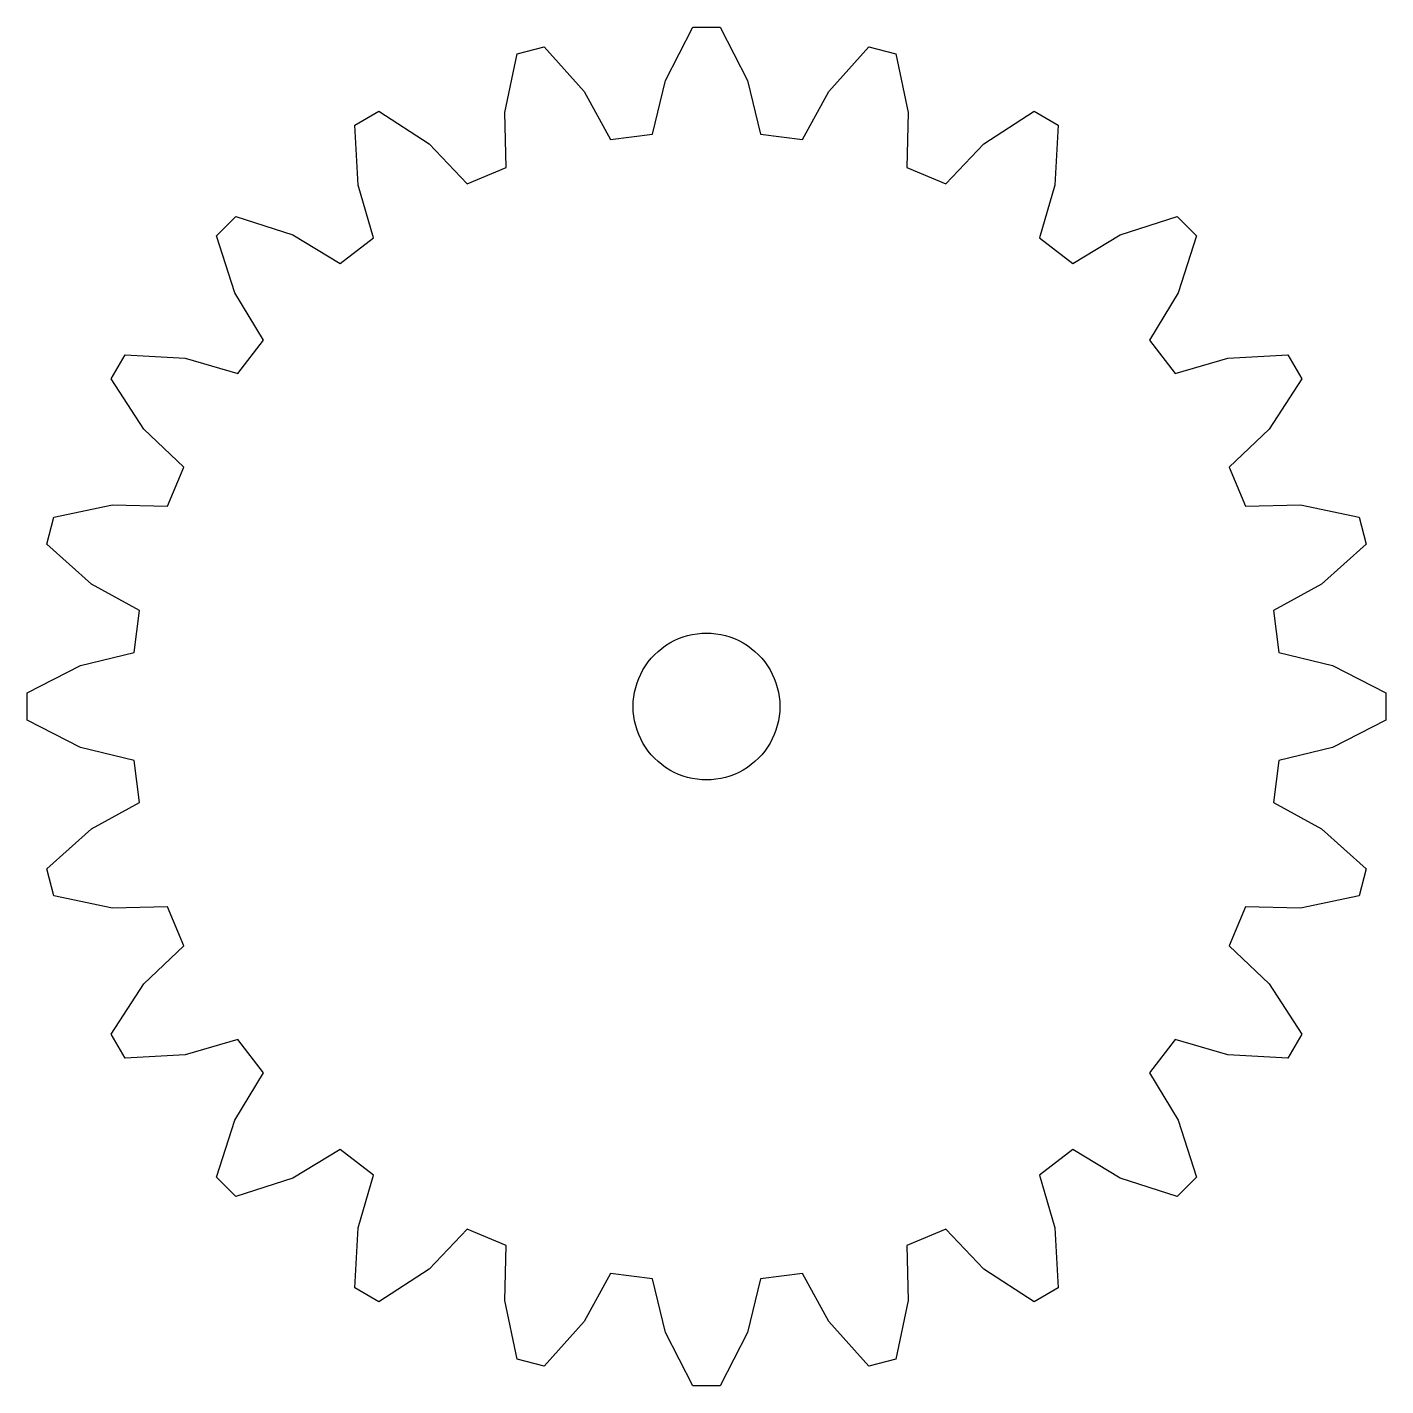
# Model space of a CAD drawing. Extents: x -14.6 to 14.6, y -14.6 to 14.6.
import ezdxf

# ---------------------------------------------------------------- set-up
doc = ezdxf.new("R2010")
doc.units = 0
doc.layers.add('Capa_1', color=7, linetype='CONTINUOUS')

msp = doc.modelspace()

# ---------------------------------------------------------------- linework, layer by layer
at = {"layer": 'Capa_1', "color": 7}
for points in [[(12.287655, 1.161915), (13.43568, 0.88062), (14.583525, 0.296933), (14.583525, -0.296932), (13.43568, -0.88062), (12.287655, -1.161915), (12.169688, -2.057955), (13.20579, -2.626792), (14.163458, -3.48768), (14.009753, -4.06131), (12.749948, -4.328025), (11.568233, -4.3026), (11.222378, -5.137582), (12.075953, -5.955203), (12.77817, -7.034618), (12.481238, -7.548915), (11.195333, -7.480477), (10.060463, -7.150072), (9.510278, -7.867088), (10.123155, -8.877765), (10.522073, -10.102147), (10.102148, -10.522073), (8.877765, -10.123155), (7.867088, -9.510278), (7.150073, -10.060462), (7.480478, -11.195332), (7.548915, -12.481237), (7.034618, -12.77817), (5.955203, -12.075952), (5.137582, -11.222378), (4.3026, -11.568233), (4.328025, -12.749947), (4.06131, -14.009753), (3.48768, -14.163457), (2.626793, -13.20579), (2.057955, -12.169688), (1.161915, -12.287655), (0.88062, -13.43568), (0.296932, -14.583525), (-0.296932, -14.583525), (-0.88062, -13.43568), (-1.161915, -12.287655), (-2.057955, -12.169688), (-2.626793, -13.20579), (-3.48768, -14.163458), (-4.06131, -14.009753), (-4.328025, -12.749948), (-4.3026, -11.568233), (-5.137582, -11.222378), (-5.955203, -12.075953), (-7.034618, -12.77817), (-7.548915, -12.481238), (-7.480477, -11.195333), (-7.150072, -10.060463), (-7.867088, -9.510278), (-8.877765, -10.123155), (-10.102147, -10.522073), (-10.522073, -10.102148), (-10.123155, -8.877765), (-9.510278, -7.867088), (-10.060462, -7.150073), (-11.195332, -7.480478), (-12.481237, -7.548915), (-12.77817, -7.034618), (-12.075952, -5.955203), (-11.222378, -5.137583), (-11.568233, -4.3026), (-12.749947, -4.328025), (-14.009752, -4.06131), (-14.163457, -3.48768), (-13.20579, -2.626793), (-12.169687, -2.057955), (-12.287655, -1.161915), (-13.43568, -0.88062), (-14.583525, -0.296933), (-14.583525, 0.296932), (-13.43568, 0.88062), (-12.287655, 1.161915), (-12.169687, 2.057955), (-13.20579, 2.626792), (-14.163457, 3.48768), (-14.009752, 4.06131), (-12.749947, 4.328025), (-11.568232, 4.3026), (-11.222377, 5.137582), (-12.075952, 5.955202), (-12.77817, 7.034617), (-12.481237, 7.548915), (-11.195332, 7.480477), (-10.060462, 7.150072), (-9.510278, 7.867087), (-10.123155, 8.877765), (-10.522073, 10.102147), (-10.102148, 10.522072), (-8.877765, 10.123155), (-7.867088, 9.510277), (-7.150073, 10.060462), (-7.480478, 11.195332), (-7.548915, 12.481237), (-7.034618, 12.77817), (-5.955203, 12.075952), (-5.137583, 11.222377), (-4.3026, 11.568232), (-4.328025, 12.749947), (-4.06131, 14.009752), (-3.48768, 14.163457), (-2.626793, 13.20579), (-2.057955, 12.169687), (-1.161915, 12.287655), (-0.88062, 13.43568), (-0.296933, 14.583525), (0.296932, 14.583525), (0.88062, 13.43568), (1.161915, 12.287655), (2.057955, 12.169687), (2.626792, 13.20579), (3.48768, 14.163457), (4.06131, 14.009752), (4.328025, 12.749947), (4.3026, 11.568232), (5.137582, 11.222377), (5.955202, 12.075952), (7.034617, 12.77817), (7.548915, 12.481237), (7.480477, 11.195332), (7.150072, 10.060462), (7.867087, 9.510277), (8.877765, 10.123155), (10.102147, 10.522072), (10.522072, 10.102147), (10.123155, 8.877765), (9.510277, 7.867087), (10.060462, 7.150072), (11.195332, 7.480477), (12.481237, 7.548915), (12.77817, 7.034617), (12.075952, 5.955202), (11.222377, 5.137582), (11.568232, 4.3026), (12.749947, 4.328025), (14.009752, 4.06131), (14.163457, 3.48768), (13.20579, 2.626792), (12.169687, 2.057955)], [(1.575, 0)]]:
    msp.add_lwpolyline(points, close=True, dxfattribs=at)
for points in [[(-0.7875, 1.36399), (-0.300193, 1.645337), (0.300193, 1.645337), (0.7875, 1.36399)], [(-1.575, 0), (-1.575, 0.562693), (-1.274807, 1.082643), (-0.7875, 1.36399)], [(0.7875, 1.36399), (1.274807, 1.082643), (1.575, 0.562693), (1.575, 0)], [(-0.7875, -1.36399), (-1.274807, -1.082643), (-1.575, -0.562693), (-1.575, 0)], [(1.575, 0), (1.575, -0.562693), (1.274807, -1.082643), (0.7875, -1.36399)], [(0.7875, -1.36399), (0.300193, -1.645337), (-0.300193, -1.645337), (-0.7875, -1.36399)]]:
    msp.add_open_spline(points, degree=3, dxfattribs=at)

doc.saveas('drawing.dxf')
